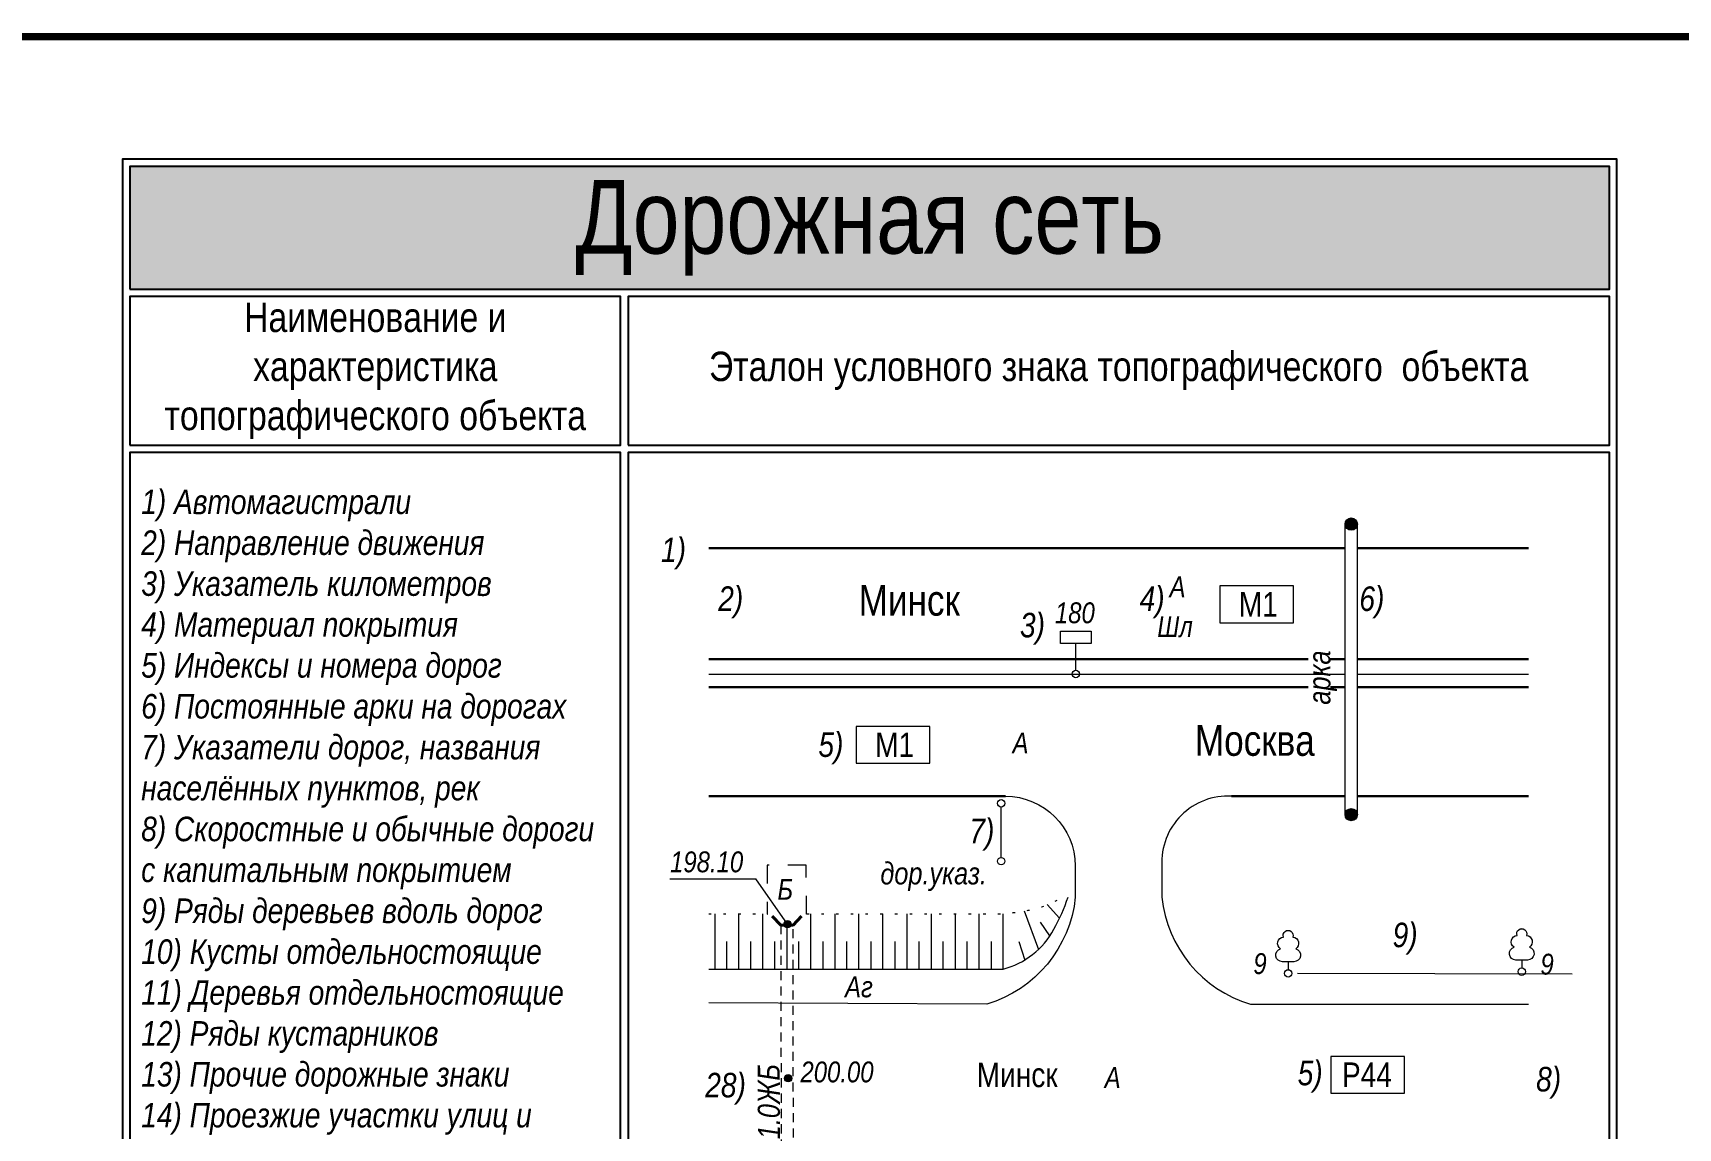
# Model space of a CAD drawing. Header units: metres. Extents: x -331 to 695, y -18 to 691.
# Drawn here: x 61.1 to 128.2, y 646.7 to 691.3 of the extents above; entities that cross this region are included whole.
import ezdxf
from ezdxf.enums import TextEntityAlignment as Align

# ---------------------------------------------------------------- set-up
doc = ezdxf.new("R2010")
doc.units = ezdxf.units.M
for name, pattern in [('СП-0.2х1.0', [1.2, 0.2, -1]), ('СП-1.5х1.0', [2.5, 1.5, -1]), ('СП-1.5х1.5', [3, 1.5, -1.5]), ('СП_Граница маскировки', [3, 0, -3])]:
    doc.linetypes.add(name, pattern=pattern)
for name, color, linetype, lineweight in [('15 Дорожная сеть', 7, 'Continuous', 20), ('18 Растительность и грунты', 7, 'Continuous', 20), ('19 Ограждения', 7, 'Continuous', 20)]:
    doc.layers.add(name, color=color, linetype=linetype, lineweight=lineweight)
doc.layers.add('16 Гидрография', color=7, linetype='Continuous', lineweight=20, true_color=0x52a500)
doc.layers.add('17 Рельеф', color=7, linetype='Continuous', lineweight=15, true_color=0xa55200)
doc.styles.add('СП_Д', font='ARIALNI.TTF')
doc.styles.add('СП_Р', font='ARIALN.TTF')
doc.linetypes.add('СП_10.16.2', pattern='A,0,[133,ltypeshp.shx,S=0.8,R=0,X=0,Y=0],-6', length=6)
doc.linetypes.add('СП_11.3.2', pattern='A,1.1,[133,ltypeshp.shx,S=0.4,R=0,X=0,Y=0],-0.1,[133,ltypeshp.shx,S=0.3,R=0,X=0,Y=0],-0.1,[133,ltypeshp.shx,S=0.2,R=0,X=0,Y=0],-0.1,[133,ltypeshp.shx,S=0.1,R=0,X=0,Y=0],-0.5,3.1', length=5)

# ---------------------------------------------------------------- blocks, each defined once
blk = doc.blocks.new('СП_Круг')
at = {"color": 0, "linetype": 'Continuous', "lineweight": -2}
blk.add_circle((0, 0), 0.3, dxfattribs=at)
blk = doc.blocks.new('*U532')
at = {"color": 0, "linetype": 'Continuous', "lineweight": -2}
blk.add_line((0, 0.3), (0, 4.41), dxfattribs=at)
at = {"ltscale": 0.5, "rotation": 90.00000000000001}
blk.add_blockref('СП_Круг', (0, 4.71), dxfattribs=at)
at = {"ltscale": 0.5}
blk.add_blockref('СП_Круг', (0, 0), dxfattribs=at)
at = {"ltscale": 0.5, "style": 'СП_Д'}
blk.add_attdef('ЗНАК', (-9.85, -1.9), '', height=1.8, dxfattribs=at)
blk = doc.blocks.new('*U785')
at = {"color": 0, "insert": (0, 0), "char_height": 1.7, "attachment_point": 8, "style": 'СП_Д', "bg_fill": 3, "box_fill_scale": 1, "bg_fill_color": 256, "bg_fill_transparency": 0}
blk.add_mtext('А', dxfattribs=at)
blk = doc.blocks.new('*U779')
at = {"color": 0, "insert": (0, 0), "char_height": 1.7, "attachment_point": 8, "style": 'СП_Д', "bg_fill": 3, "box_fill_scale": 1, "bg_fill_color": 256, "bg_fill_transparency": 0}
blk.add_mtext('А', dxfattribs=at)
blk = doc.blocks.new('*U783')
at = {"color": 0, "insert": (0, 0), "char_height": 1.7, "attachment_point": 8, "style": 'СП_Д', "bg_fill": 3, "box_fill_scale": 1, "bg_fill_color": 256, "bg_fill_transparency": 0}
blk.add_mtext('Аг', dxfattribs=at)
blk = doc.blocks.new('*U293')
at = {"color": 0, "linetype": 'Continuous', "lineweight": 0}
blk.add_wipeout([(-0.5, 0), (-0.5, 23.69), (0.5, 23.69), (0.5, 0)], dxfattribs=at)
at = {"linetype": 'Continuous', "lineweight": -2}
h = blk.add_hatch(color=0, dxfattribs=at)
h.dxf.hatch_style = 1
h.paths.add_polyline_path([(0, 24.19, 1), (0, 23.19, 1)])
h = blk.add_hatch(color=0, dxfattribs=at)
h.dxf.hatch_style = 1
h.paths.add_polyline_path([(0.5, 0, 1), (-0.5, 0, 1)])
at = {"color": 0, "linetype": 'Continuous', "lineweight": -2}
for p, q in [((-0.5, 0), (-0.5, 23.69)), ((0.5, 0), (0.5, 23.69))]:
    blk.add_line(p, q, dxfattribs=at)
for centre in [(0, 23.69), (0, 0)]:
    blk.add_circle(centre, 0.5, dxfattribs=at)
blk = doc.blocks.new('*U665')
at = {"color": 0, "linetype": 'ByBlock', "lineweight": -2}
blk.add_lwpolyline([(0, 0.95), (0, 0.3)], dxfattribs=at)
at = {"color": 0, "linetype": 'СП_Граница маскировки', "lineweight": 0}
blk.add_wipeout([(0, 0.95), (0.47, 0.95), (0.83, 1.08), (1.01, 1.41), (0.92, 1.78), (0.62, 2), (0.82, 2.25), (0.84, 2.57), (0.67, 2.83), (0.38, 2.95), (0.33, 3.32), (0, 3.5), (-0.33, 3.32), (-0.38, 2.95), (-0.67, 2.83), (-0.84, 2.57), (-0.82, 2.25), (-0.62, 2), (-0.92, 1.78), (-1.01, 1.41), (-0.83, 1.08), (-0.47, 0.95)], dxfattribs=at)
at = {"color": 0, "linetype": 'ByBlock', "lineweight": -2}
blk.add_lwpolyline([(0, 0.95), (-0.47, 0.95, -0.870665), (-0.62, 2, -0.721398), (-0.38, 2.95, -1.460871), (0.38, 2.95, -0.721398), (0.62, 2, -0.870665), (0.47, 0.95)], format="xyb", close=True, dxfattribs=at)
at = {"color": 0, "linetype": 'Continuous', "lineweight": -2}
blk.add_circle((0, 0), 0.3, dxfattribs=at)
blk = doc.blocks.new('*U21')
at = {"color": 0, "lineweight": -2}
blk.add_lwpolyline([(0, 4, 0, 0.8, 0), (0, 2.6, 0, 0, 0), (0, 0, 0, 0, 0)], format="xyseb", dxfattribs=at)
blk = doc.blocks.new('*U781')
at = {"color": 0, "insert": (0.12, 0), "char_height": 1.7, "attachment_point": 8, "style": 'СП_Д', "bg_fill": 3, "box_fill_scale": 1, "bg_fill_color": 256, "bg_fill_transparency": 0}
blk.add_mtext('Б', dxfattribs=at)
blk = doc.blocks.new('СП_Точка')
at = {"linetype": 'Continuous', "lineweight": -2}
h = blk.add_hatch(color=0, dxfattribs=at)
h.dxf.hatch_style = 1
h.paths.add_polyline_path([(-0.15, 0, 1), (0.15, 0, 1)])
at = {"color": 0, "linetype": 'Continuous', "lineweight": 0}
blk.add_circle((0, 0), 0.15, dxfattribs=at)
blk = doc.blocks.new('*U668')
at = {"color": 0, "linetype": 'Continuous', "lineweight": -2, "xscale": 2, "yscale": 2, "zscale": 2}
blk.add_blockref('СП_Точка', (0, 0), dxfattribs=at)
at = {"color": 0, "linetype": 'Continuous', "lineweight": 15, "style": 'СП_Д'}
blk.add_attdef('Z', text='', height=1.7, dxfattribs=at).set_placement((1.12, 1.37), align=Align.TOP_LEFT)
blk = doc.blocks.new('*U628')
at = {"color": 0, "linetype": 'Continuous', "lineweight": -2}
blk.add_lwpolyline([(-3, -1.5), (3, -1.5), (3, 1.5), (-3, 1.5)], close=True, dxfattribs=at)
at = {"color": 0, "linetype": 'Continuous', "lineweight": -2, "style": 'СП_Р'}
blk.add_attdef('ИНДЕКС_001', (-0.95, -1), '', height=2, dxfattribs=at)
blk = doc.blocks.new('*U638')
at = {"color": 0, "linetype": 'Continuous', "lineweight": -2}
blk.add_lwpolyline([(0, 0.3), (0, 2.5)], dxfattribs=at)
at = {"ltscale": 0.5}
blk.add_blockref('СП_Круг', (0, 0), dxfattribs=at)
at = {"color": 0, "linetype": 'Continuous', "lineweight": 0}
blk.add_wipeout([(-1.25, 3.5), (1.25, 3.5), (1.25, 2.5), (-1.25, 2.5)], dxfattribs=at)
at = {"color": 0, "linetype": 'Continuous', "lineweight": -2}
blk.add_lwpolyline([(-1.25, 3.5), (1.25, 3.5), (1.25, 2.5), (-1.25, 2.5)], close=True, dxfattribs=at)
at = {"style": 'СП_Д'}
blk.add_attdef('КМ', (-1.71, 4.14), '', height=1.7, dxfattribs=at)
blk = doc.blocks.new('*U786')
at = {"color": 0, "insert": (0, 0), "char_height": 1.7, "attachment_point": 8, "style": 'СП_Д', "bg_fill": 3, "box_fill_scale": 1, "bg_fill_color": 256, "bg_fill_transparency": 0}
blk.add_mtext('Шл', dxfattribs=at)
blk = doc.blocks.new('*U789')
at = {"color": 0, "linetype": 'Continuous', "lineweight": 40}
for points in [[(1.15, 26.79), (0.45, 26.08), (-0.55, 26.08), (-1.26, 26.79)], [(1.21, -0.7), (0.5, 0), (-0.5, 0), (-1.21, -0.71)]]:
    blk.add_lwpolyline(points, dxfattribs=at)
at = {"color": 0, "linetype": 'СП-1.5х1.0', "lineweight": -2, "ltscale": 0.5}
blk.add_lwpolyline([(0.5, 0), (0.45, 26.08), (-0.55, 26.08), (-0.5, 0)], close=True, dxfattribs=at)
at = {"color": 0, "linetype": 'Continuous', "lineweight": -2, "style": 'СП_Д', "flags": 4}
for tag, p in [('D_002', (-0.61, 11.89)), ('D_001', (-0.61, 8.99))]:
    blk.add_attdef(tag, p, '', height=1.8, rotation=90.1186, dxfattribs=at)
blk = doc.blocks.new('*U810')
at = {"color": 0, "linetype": 'Continuous', "lineweight": 15}
for p in [(-9.58, 3.68), (0, 0)]:
    blk.add_line(p, (-2.58, 3.68), dxfattribs=at)
at = {"color": 0, "linetype": 'Continuous', "lineweight": -2, "xscale": 2, "yscale": 2, "zscale": 2}
blk.add_blockref('СП_Точка', (0, 0), dxfattribs=at)
at = {"color": 0, "linetype": 'Continuous', "lineweight": 15, "style": 'СП_Д'}
for tag, p in [('Z', (-9.28, 7.93)), ('Z1', (-9.28, 5.93))]:
    blk.add_attdef(tag, text='', height=1.7, dxfattribs=at).set_placement(p, align=Align.TOP_LEFT)

msp = doc.modelspace()

# ---------------------------------------------------------------- hatches: boundary and pattern name
at = {"ltscale": 0.5, "true_color": 0xc2ffe4}
h = msp.add_hatch(color=254, dxfattribs=at)
h.dxf.hatch_style = 1
h.paths.add_polyline_path([(65.1, 680.886), (125.4, 680.886), (125.4, 685.886), (65.1, 685.886)])

# ---------------------------------------------------------------- linework, layer by layer
at = {"ltscale": 0.5}
for points in [[(65.1, 680.886), (125.4, 680.886), (125.4, 685.886), (65.1, 685.886)], [(65.1, 674.535), (85.1, 674.535), (85.1, 680.586), (65.1, 680.586)], [(85.4, 674.535), (125.4, 674.535), (125.4, 680.586), (85.4, 680.586)], [(65.1, 514.504), (85.1, 514.504), (85.1, 674.235), (65.1, 674.235)]]:
    msp.add_lwpolyline(points, close=True, dxfattribs=at)
at = {"layer": '15 Дорожная сеть', "linetype": 'Continuous', "lineweight": 30, "ltscale": 0.5}
for points in [[(88.693, 670.332), (122.107, 670.332)], [(88.693, 665.8), (122.107, 665.8)], [(88.693, 664.669), (122.107, 664.669)], [(88.693, 660.221), (100.787, 660.221)], [(122.107, 660.221), (110.004, 660.221)]]:
    msp.add_lwpolyline(points, dxfattribs=at)
at = {"layer": '15 Дорожная сеть', "linetype": 'Continuous', "lineweight": 15, "ltscale": 0.5}
for points in [[(100.787, 660.221, -0.410433), (103.631, 657.379), (103.631, 656.105, -0.305299), (100.022, 651.746), (88.693, 651.789)], [(110.004, 660.221, 0.447785), (107.164, 657.379), (107.163, 656.105, 0.305299), (110.772, 651.746), (122.107, 651.746)]]:
    msp.add_lwpolyline(points, format="xyb", dxfattribs=at)
at = {"layer": '16 Гидрография', "color": 0, "linetype": 'СП-1.5х1.5', "lineweight": 20, "ltscale": 0.5}
msp.add_lwpolyline([(92.678, 655.407), (92.66, 657.412), (91.076, 657.412), (91.076, 655.407), (91.084, 655.407)], dxfattribs=at)
at = {"layer": '17 Рельеф', "color": 0, "lineweight": 15, "ltscale": 0.5}
msp.add_lwpolyline([(88.693, 653.168), (100.686, 653.168, 0.209552), (102.756, 654.796, 0.051828), (103.334, 656.104)], format="xyb", dxfattribs=at)
at = {"layer": '17 Рельеф', "color": 0, "linetype": 'СП-0.2х1.0', "lineweight": 15, "ltscale": 0.5, "flags": 128}
msp.add_lwpolyline([(92.68, 655.424), (100.686, 655.424, 0.030075), (102.045, 655.635, 0.048694), (103.223, 656.151)], format="xyb", dxfattribs=at)
at = {"layer": '17 Рельеф', "color": 0, "linetype": 'СП-0.2х1.0', "ltscale": 0.5, "flags": 128}
msp.add_lwpolyline([(88.693, 655.424), (91.076, 655.424)], dxfattribs=at)
at = {"layer": '17 Рельеф', "color": 0, "lineweight": 15, "ltscale": 0.5}
for points in [[(88.94, 655.424), (88.94, 653.168)], [(89.919, 653.168), (89.919, 655.424)], [(90.898, 653.168), (90.898, 655.424)], [(92.856, 653.168), (92.856, 655.424)], [(93.834, 655.424), (93.834, 653.168)], [(95.792, 653.168), (95.792, 655.424)], [(96.771, 655.424), (96.771, 653.168)], [(97.75, 655.424), (97.75, 653.168)], [(98.728, 655.424), (98.728, 653.168)], [(99.707, 653.168), (99.707, 655.424)], [(100.686, 653.168), (100.686, 655.424)], [(101.548, 655.539), (102.132, 653.974)], [(102.491, 655.799), (102.99, 655.241)], [(91.877, 654.869), (91.877, 653.168)], [(102.597, 654.529), (102.209, 655.084)], [(89.43, 653.168), (89.43, 654.296)], [(90.409, 653.168), (90.409, 654.296)], [(91.387, 653.168), (91.387, 654.296)], [(92.366, 653.168), (92.366, 654.296)], [(93.345, 654.296), (93.345, 653.168)], [(96.281, 654.296), (96.281, 653.168)], [(97.26, 654.296), (97.26, 653.168)], [(98.239, 653.168), (98.239, 654.296)], [(99.218, 653.168), (99.218, 654.296)], [(100.197, 654.296), (100.197, 653.168)], [(101.325, 654.296), (101.569, 653.541)]]:
    msp.add_lwpolyline(points, dxfattribs=at)

# ---------------------------------------------------------------- block references
at = {"layer": '15 Дорожная сеть', "color": 0, "linetype": 'Continuous', "lineweight": 20, "ltscale": 0.5, "xscale": 0.4999999999999999, "yscale": 0.4999999999999999, "zscale": 0.4999999999999999}
for name, p in [('*U785', (107.799, 668.329)), ('*U779', (101.399, 661.961)), ('*U779', (105.154, 648.326))]:
    msp.add_blockref(name, p, dxfattribs=at)
at = {"layer": '15 Дорожная сеть', "lineweight": 20, "ltscale": 0.5}
ref = msp.add_blockref('*U628', (111.025, 668.04), dxfattribs=dict(at, xscale=0.5, yscale=0.5, zscale=0.5))
ref.add_attrib('ИНДЕКС_001', 'М1', (110.295, 667.538), dxfattribs={"layer": '0', "color": 0, "linetype": 'Continuous', "lineweight": -2, "height": 1, "style": 'СП_Р'})
at = {"layer": '15 Дорожная сеть', "color": 0, "linetype": 'Continuous', "lineweight": 20, "ltscale": 2, "xscale": 0.4999999999999996, "yscale": 0.4999999999999996, "zscale": 0.4999999999999996}
for p, rotation in [((93.758, 668), 90), ((117.485, 662.604), 270), ((98.676, 648.581), 90)]:
    msp.add_blockref('*U21', p, dxfattribs=dict(at, rotation=rotation))
at = {"layer": '15 Дорожная сеть', "lineweight": 20, "ltscale": 0.5}
ref = msp.add_blockref('*U628', (96.203, 662.314), dxfattribs=dict(at, xscale=0.5, yscale=0.5, zscale=0.5))
ref.add_attrib('ИНДЕКС_001', 'М1', (95.473, 661.811), dxfattribs={"layer": '0', "color": 0, "linetype": 'Continuous', "lineweight": -2, "height": 1, "style": 'СП_Р'})
at = {"layer": '15 Дорожная сеть', "color": 0, "linetype": 'Continuous', "lineweight": 20, "ltscale": 0.5, "xscale": 0.5, "yscale": 0.5, "zscale": 0.5}
msp.add_blockref('*U532', (100.61, 657.573), dxfattribs=at).add_auto_attribs({'ЗНАК': 'дор.указ.'})
at = {"layer": '15 Дорожная сеть', "lineweight": 20, "ltscale": 0.5}
ref = msp.add_blockref('*U628', (115.548, 648.863), dxfattribs=dict(at, xscale=0.5, yscale=0.5, zscale=0.5))
ref.add_attrib('ИНДЕКС_001', 'Р44', (114.499, 648.363), dxfattribs={"layer": '0', "color": 0, "linetype": 'Continuous', "lineweight": -2, "height": 1, "style": 'СП_Р'})
at = {"layer": '16 Гидрография', "color": 0, "linetype": 'Continuous', "lineweight": 20, "ltscale": 0.5}
ref = msp.add_blockref('*U789', (91.9, 641.927), dxfattribs=dict(at, xscale=0.5, yscale=0.5, zscale=0.5))
ref.add_attrib('D_001', '1.0', (91.593, 646.234), dxfattribs={"layer": '0', "color": 0, "linetype": 'Continuous', "lineweight": -2, "height": 0.9, "rotation": 90.11862, "style": 'СП_Д', "flags": 4})
ref.add_attrib('D_002', 'ЖБ', (91.59, 647.677), dxfattribs={"layer": '0', "color": 0, "linetype": 'Continuous', "lineweight": -2, "height": 0.9, "rotation": 90.11862, "style": 'СП_Д'})
at = {"layer": '17 Рельеф', "color": 0, "linetype": 'Continuous', "lineweight": 20, "ltscale": 0.5}
ref = msp.add_blockref('*U668', (91.93, 648.72), dxfattribs=dict(at, xscale=0.5, yscale=0.5, zscale=0.5))
ref.add_attrib('Z_001', '200.00', (92.43, 648.552), dxfattribs={"layer": '0', "color": 0, "linetype": 'Continuous', "lineweight": 15, "height": 0.85, "style": 'СП_Д'})

# ---------------------------------------------------------------- texts
at = {"color": 7, "lineweight": 13}
for s, insert, char_height, width, attachment_point, style in [('Дорожная сеть', (95.25, 683.386), 3, 60.3, 5, 'СП_Р'), ('\\pt0;Наименование и характеристика топографического объекта', (75.1, 677.561), 1.2, 20, 5, 'СП_Р'), ('\\pt0;Эталон условного знака топографического  объекта ', (105.4, 677.561), 1.2, 40, 5, 'СП_Р'), ('1) Автомагистрали\\P2) Направление движения\\P3) Указатель километров\\P4) Материал покрытия\\P5) Индексы и номера дорог\\P6) Постоянные арки на дорогах\\P7) Указатели дорог, названия населённых пунктов, рек\\P8) Скоростные и обычные дороги с капитальным покрытием\\P9) Ряды деревьев вдоль дорог\\P10) Кусты отдельностоящие\\P11) Деревья отдельностоящие\\P12) Ряды кустарников\\P13) Прочие дорожные знаки\\P14) Проезжие участки улиц и тротуары с перепадом высот\\P15) Проезжие участки улиц без бортового камня и тротуары с бортовым камнем высотой до 5 см.\\P16) Светофор\\P16.1)Светофор с автономным питанием\\P17) Тротуар\\P18) Отметка перепада высот \\P19) Граница изменения материала покрытия\\P20) Отметка кромки покрытия проезжей части\\P21) Название улиц\\P22) Опоры контактной сети электротранспорта\\P23) Пониженный борт\\P24) Пандус (стрелка указывает направление спуска)\\P25) Полевая дорога\\P26) Шлагбаум ручной\\P27) Шлагбаум с электроприводом\\P28) Водопропускная труба под дорогой ', (65.56, 672.72), 1, 19.01215, 1, 'СП_Д')]:
    msp.add_mtext(s, dxfattribs=dict(at, insert=insert, char_height=char_height, width=width, attachment_point=attachment_point, style=style))
at = {"color": 212, "lineweight": 13, "true_color": 0xe000e0, "char_height": 1, "width": 1, "attachment_point": 5, "style": 'СП_Д'}
for s, insert in [('1)', (87.254, 670.113)), ('2)', (89.588, 668.123)), ('3)', (101.886, 667.043)), ('5)', (93.67, 662.171)), ('7)', (99.823, 658.651)), ('9)', (117.075, 654.413)), ('5)', (113.205, 648.783)), ('8)', (122.924, 648.532)), ('28)', (89.377, 648.291))]:
    msp.add_mtext(s, dxfattribs=dict(at, insert=insert))
at = {"layer": '15 Дорожная сеть', "linetype": 'Continuous', "ltscale": 0.5, "attachment_point": 5, "style": 'СП_Р'}
for s, insert, char_height in [('Минск', (96.864, 668.193), 1.25), ('Москва', (110.949, 662.481), 1.25), ('Минск', (101.261, 648.85), 1)]:
    msp.add_mtext(s, dxfattribs=dict(at, insert=insert, char_height=char_height))
at = {"layer": '18 Растительность и грунты', "color": 0, "linetype": 'Continuous', "lineweight": 15, "ltscale": 0.5, "insert": (110.889, 652.956), "char_height": 0.85, "attachment_point": 7, "style": 'СП_Д'}
msp.add_mtext('9', dxfattribs=at)

# ---------------------------------------------------------------- next in the draw order: block references
at = {"layer": '15 Дорожная сеть', "color": 0, "linetype": 'Continuous', "lineweight": 20, "ltscale": 0.5, "xscale": 0.4999999999999999, "yscale": 0.4999999999999999, "zscale": 0.4999999999999999}
msp.add_blockref('*U783', (94.812, 652.01), dxfattribs=at)
at = {"layer": '18 Растительность и грунты', "color": 0, "linetype": 'Continuous', "lineweight": 20, "xscale": 0.5, "yscale": 0.5, "zscale": 0.5}
for p in [(112.306, 652.996), (121.827, 653.066)]:
    msp.add_blockref('*U665', p, dxfattribs=at)

# ---------------------------------------------------------------- next in the draw order: texts
at = {"color": 212, "lineweight": 13, "true_color": 0xe000e0, "insert": (106.762, 668.119), "char_height": 1, "width": 1, "attachment_point": 5, "style": 'СП_Д'}
msp.add_mtext('4)', dxfattribs=at)
at = {"layer": '15 Дорожная сеть', "linetype": 'Continuous', "ltscale": 0.5, "insert": (113.713, 665.055), "char_height": 0.9, "attachment_point": 5, "rotation": 90.04692, "style": 'СП_Д', "bg_fill": 3, "box_fill_scale": 1, "bg_fill_color": 256, "bg_fill_transparency": 0}
msp.add_mtext('арка', dxfattribs=at)

# ---------------------------------------------------------------- next in the draw order: linework, layer by layer
at = {"layer": '17 Рельеф', "color": 0, "lineweight": 15, "ltscale": 0.5}
for points in [[(94.813, 653.168), (94.813, 655.424)], [(94.324, 653.168), (94.324, 654.296)], [(95.303, 654.296), (95.303, 653.168)]]:
    msp.add_lwpolyline(points, dxfattribs=at)
at = {"layer": '18 Растительность и грунты', "linetype": 'СП_10.16.2', "ltscale": 0.5, "flags": 128}
msp.add_lwpolyline([(112.691, 652.998), (123.88, 652.979)], dxfattribs=at)
at = {"layer": '19 Ограждения', "linetype": 'СП_11.3.2', "lineweight": 20, "ltscale": 0.5}
msp.add_lwpolyline([(88.693, 665.2), (122.107, 665.2)], dxfattribs=at)

# ---------------------------------------------------------------- next in the draw order: texts
at = {"layer": '18 Растительность и грунты', "color": 0, "linetype": 'Continuous', "lineweight": 15, "ltscale": 0.5, "insert": (122.589, 652.934), "char_height": 0.85, "attachment_point": 7, "style": 'СП_Д'}
msp.add_mtext('9', dxfattribs=at)

# ---------------------------------------------------------------- next in the draw order: block references
at = {"layer": '15 Дорожная сеть', "color": 0, "linetype": 'Continuous', "lineweight": 20, "ltscale": 0.5, "xscale": 0.5, "yscale": 0.5, "zscale": 0.5}
msp.add_blockref('*U293', (114.88, 659.466), dxfattribs=at)

# ---------------------------------------------------------------- next in the draw order: linework, layer by layer
at = {"color": 0, "linetype": 'Continuous', "ltscale": 0.5}
msp.add_lwpolyline([(64.8, 514.204), (125.7, 514.204), (125.7, 686.186), (64.8, 686.186)], close=True, dxfattribs=at)
at = {"ltscale": 0.5}
msp.add_lwpolyline([(85.4, 514.204), (125.4, 514.204), (125.4, 674.235), (85.4, 674.235)], close=True, dxfattribs=at)

# ---------------------------------------------------------------- next in the draw order: texts
at = {"color": 212, "lineweight": 13, "true_color": 0xe000e0, "insert": (115.719, 668.119), "char_height": 1, "width": 1, "attachment_point": 5, "style": 'СП_Д'}
msp.add_mtext('6)', dxfattribs=at)

# ---------------------------------------------------------------- next in the draw order: block references
at = {"layer": '16 Гидрография', "color": 0, "linetype": 'Continuous', "lineweight": 20, "ltscale": 0.5, "xscale": 0.4999999999999999, "yscale": 0.4999999999999999, "zscale": 0.4999999999999999}
msp.add_blockref('*U781', (91.749, 655.996), dxfattribs=at)

# ---------------------------------------------------------------- next in the draw order: linework, layer by layer
at = {"color": 252, "linetype": 'Continuous', "lineweight": 15, "ltscale": 0.5, "const_width": 0.3}
msp.add_lwpolyline([(-4.1, 691.186), (524.1, 691.186, -0.414214), (526.1, 689.186), (526.1, 308.502, -0.414214), (524.1, 306.502), (-4.1, 306.502, -0.414214), (-6.1, 308.502), (-6.1, 689.186, -0.414214)], format="xyb", close=True, dxfattribs=at)

# ---------------------------------------------------------------- next in the draw order: block references
at = {"layer": '16 Гидрография', "color": 0, "linetype": 'Continuous', "lineweight": 20}
ref = msp.add_blockref('*U810', (91.901, 655.004), dxfattribs=dict(at, xscale=0.5, yscale=0.5, zscale=0.5))
ref.add_attrib('Z1_001', '198.10', (87.116, 657.117), dxfattribs={"layer": '0', "color": 0, "linetype": 'Continuous', "lineweight": 15, "height": 0.85, "style": 'СП_Д'})

# ---------------------------------------------------------------- next in the draw order: block references
at = {"layer": '15 Дорожная сеть', "color": 0, "linetype": 'Continuous', "lineweight": 20, "ltscale": 0.5, "xscale": 0.5, "yscale": 0.5, "zscale": 0.5}
msp.add_blockref('*U638', (103.655, 665.2), dxfattribs=at).add_auto_attribs({'КМ': '180'})
at = {"layer": '15 Дорожная сеть', "color": 0, "linetype": 'Continuous', "lineweight": 20, "ltscale": 0.5, "xscale": 0.4999999999999999, "yscale": 0.4999999999999999, "zscale": 0.4999999999999999}
msp.add_blockref('*U786', (107.696, 666.692), dxfattribs=at)

doc.saveas('drawing.dxf')
